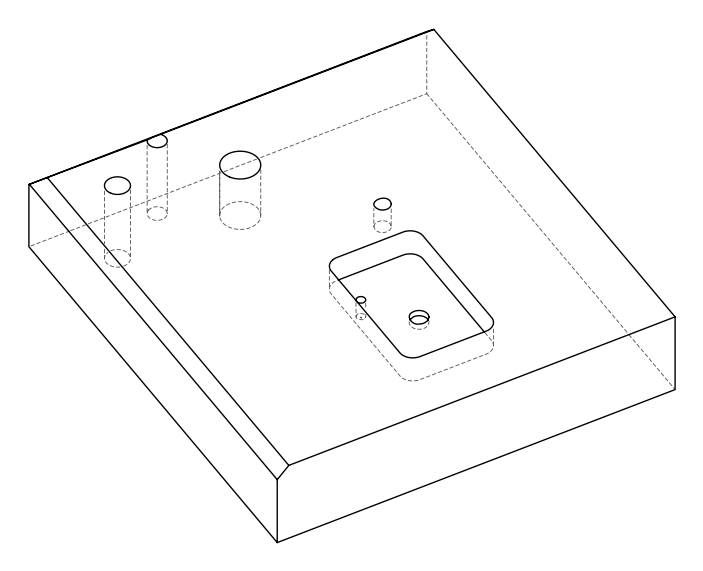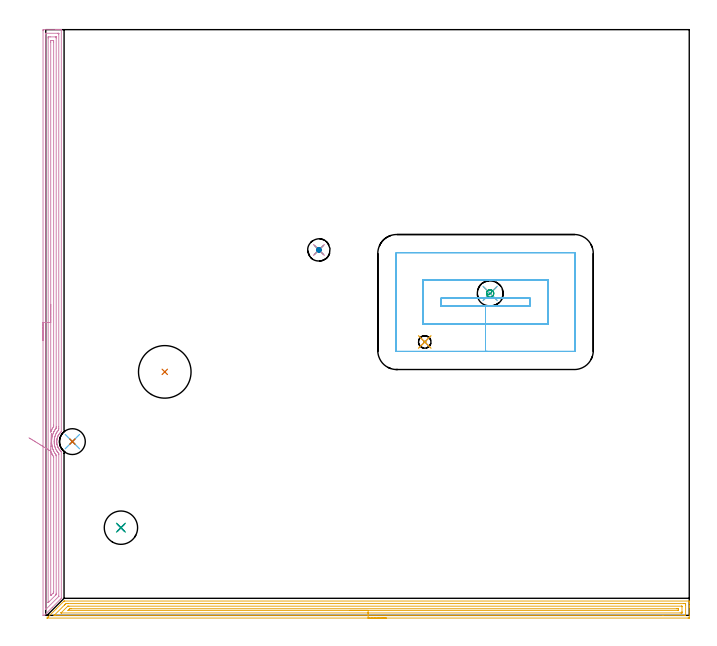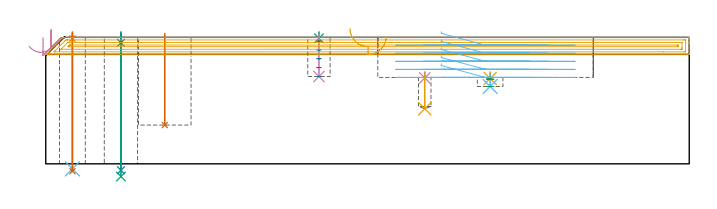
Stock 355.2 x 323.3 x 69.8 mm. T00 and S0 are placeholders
(PLAN: 18 operations, 11 tool changes, 31 min)
(1 SPOT_DRILL | STEP1HOLE | NXT0321_9005460120000 | 0.03 min | 1 mm3)
(2 SPOT_DRILL_1 | STEP1HOLE_1 | NXT0321_9005460120000 | 0.05 min | 183 mm3)
(3 SPOT_DRILL_2 | STEP1POCKET | NXT0321_9005460120000 | 0.03 min | 1 mm3)
(4 SPOT_DRILL_3 | STEP1POCKET_1 | NXT0321_9005460120000 | 0.03 min | 2370 mm3)
(5 SPOT_DRILL_4 | STEP1POCKET_2 | NXT0321_9005460120000 | 0.03 min | 2406 mm3)
(6 DRILL_THROUGH_HOLE_INTO_CENTER | STEP1HOLE | NXT0301_042 | 0.3 min | 2741 mm3)
(7 DRILL_TO_ENLARGE_THROUGH_HOLE | STEP1HOLE | NXT0301_105 | 0.31 min | 8367 mm3)
(8 DRILL_THROUGH_HOLE_INTO_CENTER_1 | STEP1HOLE_1 | NXT0301_083 | 0.3 min | 6690 mm3)
(9 DRILL_TO_ENLARGE_THROUGH_HOLE_1 | STEP1HOLE_1 | UGT0301_253 | 0.32 min | 11662 mm3)
(10 DRILL_BLIND_HOLE_INTO_CENTER | STEP1POCKET | NXT0301_083 | 0.1 min | 1987 mm3)
(11 DRILL_BLIND_HOLE_INTO_CENTER_1 | STEP1POCKET_1 | NXT0301_040 | 0.08 min | 631 mm3)
(12 DRILL_BLIND_HOLE_INTO_CENTER_2 | STEP1POCKET_2 | NXT0301_128 | 0.03 min | 529 mm3)
(13 INDEXABLE_INSERT_DRILL_BLIND_HOLE_FROM_SOLID | STEP1POCKET_3 | UGT0302_008 | 0.2 min | 31950 mm3)
(14 MILL_ROUGH_BLIND_HOLE_CONTOUR | STEP1POCKET | NXT0201_013 | Spiral | 0.22 min | 579 mm3)
(15 MILL_ROUGH_BLIND_HOLE_CONTOUR_1 | STEP1POCKET_2 | NXT0201_013 | Spiral | 0.17 min | 1294 mm3)
(16 AREA_MILL | FG_CHAMFER_SURFACE | UGT0205_001 | 10.52 min | 16469 mm3)
(17 AREA_MILL_1 | FG_CHAMFER_SURFACE_1 | UGT0205_001 | 11.39 min | 15388 mm3)
(18 MILL_RECTANGULAR_POCKET | POCKET_RECTANGULAR_STRAIGHT | UGT0201_136 | Follow Part, ap 5, ae 75% | 6.85 min | 187905 mm3)
(TOOL NXT0321_9005460120000 | NC Spot Drill, 142deg, 12mm, Carbide, Uncoated | D12 PA142 FL30 Z2)
(TOOL NXT0301_042 | Carbide Drill 7.1mm [860.1-0710-057A1-MM 2214] | D7.1 PA140 FL85 Z2)
(TOOL NXT0301_105 | Carbide Drill 14.25mm [860.1-1425-071A1-MM 2214] | D14.25 PA140 FL83 Z2)
(TOOL NXT0301_083 | Carbide Drill 11.2mm [860.1-1120-056A1-MM 2214] | D11.2 PA140 FL72 Z2)
(TOOL UGT0301_253 | Twist Drill 18.4 mm | D18.4 PA118 FL135 Z2)
(TOOL NXT0301_040 | Carbide Drill 6.9mm [860.1-0690-035A1-MM 2214] | D6.9 PA140 FL53 Z2)
(TOOL NXT0301_128 | Carbide Drill 12mm [861.1-1200-036A1-GP GC34] | D12 PA150 FL37.4 Z2)
(TOOL UGT0302_008 | Indexable Insert Drill 29mm | D29 PA180 FL50 Z2)
(TOOL NXT0201_013 | ENDMILL 10mm | D10 FL30 Z4)
(TOOL UGT0205_001 | Chamfer Mill 20 x 3 x 45 deg. | D20 FL50 Z2)
(TOOL UGT0201_136 | Carbide End Mill 20.0 | D20 FL30 Z4)
(OP 1 SPOT_DRILL)
G17 G21 G94 G90
T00 M6
G54
G17 G0 G90 X14.7 Y95.9 S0 M3
G43 Z79.8 H0
G94 G81 G98 Z69.185 F250. R72.8
G80
M5
M2
(OP 2 SPOT_DRILL_1)
G17 G21 G94 G90
T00 M6
G54
G17 G0 G90 X41.5 Y48.4 S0 M3
G43 Z79.8 H0
G94 G81 G98 Z66.8 F250. R72.8
G80
M5
M2
(OP 3 SPOT_DRILL_2)
G17 G21 G94 G90
T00 M6
G54
G17 G0 G90 X150.8 Y201.7 S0 M3
G43 Z79.8 H0
G94 G81 G98 Z69.271 F250. R72.8
G80
M5
M2
(OP 4 SPOT_DRILL_3)
G17 G21 G94 G90
T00 M6
G54
G17 G0 G90 X209.2 Y150.9 S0 M3
G43 Z79.8 H0
G94 G81 G98 Z47.403 F250. R50.7
G80
M5
M2
(OP 5 SPOT_DRILL_4)
G17 G21 G94 G90
T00 M6
G54
G17 G0 G90 X245.3 Y177.7 S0 M3
G43 Z79.8 H0
G94 G81 G98 Z47.093 F250. R50.7
G80
M5
M2
(OP 6 DRILL_THROUGH_HOLE_INTO_CENTER)
G17 G21 G94 G90
T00 M6
G54
G17 G0 G90 X14.7 Y95.9 S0 M3
G43 Z79.8 H1
G94 G73 G98 Z-2.792 F250. Q6.599 R71.8
G80
M5
M2
(OP 7 DRILL_TO_ENLARGE_THROUGH_HOLE)
G17 G21 G94 G90
T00 M6
G54
G17 G0 G90 X14.7 Y95.9 S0 M3
G43 Z79.8 H1
G94 G73 G98 Z-4.093 F250. Q12.316 R71.8
G80
M5
M2
(OP 8 DRILL_THROUGH_HOLE_INTO_CENTER_1)
G17 G21 G94 G90
T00 M6
G54
G17 G0 G90 X41.5 Y48.4 S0 M3
G43 Z79.8 H1
G94 G73 G98 Z-3.538 F250. Q10.477 R71.8
G80
M5
M2
(OP 9 DRILL_TO_ENLARGE_THROUGH_HOLE_1)
G17 G21 G94 G90
T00 M6
G54
G17 G0 G90 X41.5 Y48.4 S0 M3
G43 Z79.8 H0
G94 G73 G98 Z-7.028 F250. Q15.366 R71.8
G80
M5
M2
(OP 10 DRILL_BLIND_HOLE_INTO_CENTER)
G17 G21 G94 G90
T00 M6
G54
G17 G0 G90 X150.8 Y201.7 S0 M3
G43 Z79.8 H1
G94 G81 G98 Z48.2 F250. R71.8
G80
M5
M2
(OP 11 DRILL_BLIND_HOLE_INTO_CENTER_1)
G17 G21 G94 G90
T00 M6
G54
G17 G0 G90 X209.2 Y150.9 S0 M3
G43 Z79.8 H1
G94 G81 G98 Z30.4 F250. R49.7
G80
M5
M2
(OP 12 DRILL_BLIND_HOLE_INTO_CENTER_2)
G17 G21 G94 G90
T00 M6
G54
G17 G0 G90 X245.3 Y177.7 S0 M3
G43 Z79.8 H1
G94 G81 G98 Z42.7 F250. R49.7
G80
M5
M2
(OP 13 INDEXABLE_INSERT_DRILL_BLIND_HOLE_FROM_SOLID)
G17 G21 G94 G90
T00 M6
G54
G17 G0 G90 X65.7 Y134.4 S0 M3
G43 Z79.8 H0
G94 G81 G98 Z21.4 F250. R71.8
G80
M5
M2
(OP 14 MILL_ROUGH_BLIND_HOLE_CONTOUR)
G17 G21 G94 G90
T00 M6
G54
G17 G0 G90 X150.8 Y201.7 S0 M3
G43 Z79.8 H0
Z67.88
G94 G3 X151.375 Y202.275 R0.575 F250.
X150.8 Y202.85 R0.575
X149.65 Y201.7 R1.15
X150.8 Y202.85 R-1.15
X150.225 Y202.275 R0.575
X150.8 Y201.7 R0.575
G0 Z62.96
G3 X151.375 Y202.275 R0.575
X150.8 Y202.85 R0.575
X149.65 Y201.7 R1.15
X150.8 Y202.85 R-1.15
X150.225 Y202.275 R0.575
X150.8 Y201.7 R0.575
G0 Z58.04
G3 X151.375 Y202.275 R0.575
X150.8 Y202.85 R0.575
X149.65 Y201.7 R1.15
X150.8 Y202.85 R-1.15
X150.225 Y202.275 R0.575
X150.8 Y201.7 R0.575
G0 Z53.12
G3 X151.375 Y202.275 R0.575
X150.8 Y202.85 R0.575
X149.65 Y201.7 R1.15
X150.8 Y202.85 R-1.15
X150.225 Y202.275 R0.575
X150.8 Y201.7 R0.575
G0 Z48.2
G3 X151.375 Y202.275 R0.575
X150.8 Y202.85 R0.575
X149.65 Y201.7 R1.15
X150.8 Y202.85 R-1.15
X150.225 Y202.275 R0.575
X150.8 Y201.7 R0.575
G0 Z79.8
M5
M2
(OP 15 MILL_ROUGH_BLIND_HOLE_CONTOUR_1)
G17 G21 G94 G90
T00 M6
G54
G17 G0 G90 X245.3 Y177.7 S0 M3
G43 Z79.8 H0
Z46.7
G94 G3 X245.762 Y179.288 R0.861 F250.
X243.569 Y178.798 R1.588
X244.202 Y175.969 R2.05
X243.569 Y178.798 R-2.05
X243.885 Y177.384 R1.025
X245.3 Y177.7 R1.025
G0 Z42.7
G3 X245.762 Y179.288 R0.861
X243.569 Y178.798 R1.588
X244.202 Y175.969 R2.05
X243.569 Y178.798 R-2.05
X243.885 Y177.384 R1.025
X245.3 Y177.7 R1.025
G0 Z79.8
M5
M2
(OP 16 AREA_MILL)
G17 G21 G94 G90
T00 M6
G54
G17 G0 G90 X-1.5 Y151.65 S1061 M3
G43 Z79.8 H0
Z69.7
G94 G1 Y151.688 Z68.828 F250.
Y151.802 Z67.964
Y151.991 Z67.112
Y152.253 Z66.28
Y152.587 Z65.474
Y152.99 Z64.7
Y153.459 Z63.964
Y153.99 Z63.272
Y154.579 Z62.629
Y155.222 Z62.04
Y155.914 Z61.509
Y156.65 Z61.04
Y157.424 Z60.637
Y158.23 Z60.303
Y159.062 Z60.041
Y159.914 Z59.852
Y160.778 Z59.738
Y161.65 Z59.7
Y322.698
X-1.497 Y323. Z59.702
X-1.491 Y323.29 Z59.706
X-1.197 Y323.3 Z60.
X5.333 Z66.527
X5.912 Z67.109
X6.225 Z67.421
X6.804 Z68.
X7.116 Z68.311
X7.741 Z68.94
X8.185 Z69.385
X8.551 Y323.293 Z69.742
X8.597 Y323.29 Z69.788
X8.6 Y323.144 Z69.8
Y101.424
X8.595 Y101.38 Z69.792
X8.516 Y101.297 Z69.716
X8.32 Y101.117 Z69.519
X8.054 Y100.857 Z69.253
X7.878 Y100.658 Z69.078
X7.71 Y100.466 Z68.907
X7.326 Y99.963 Z68.526
X7.207 Y99.776 Z68.407
X7.064 Y99.552 Z68.263
X6.86 Y99.194 Z68.057
X6.824 Y99.13 Z68.021
X6.794 Y99.069 Z67.992
X6.601 Y98.625 Z67.8
X6.574 Y98.555 Z67.773
X6.48 Y98.302 Z67.675
X6.431 Y98.175 Z67.629
X6.344 Y97.889 Z67.544
X6.297 Y97.73 Z67.496
X6.225 Y97.416 Z67.424
X6.194 Y97.281 Z67.393
X6.144 Y96.963 Z67.339
X6.122 Y96.835 Z67.318
X6.094 Y96.577 Z67.291
X6.075 Y96.391 Z67.268
Y96.387
X6.06 Y96.163 Z67.258
X6.053 Y95.828 Z67.252
X6.057 Y95.722 Z67.257
X6.065 Y95.583 Z67.26
X6.067 Y95.513 Z67.266
X6.068 Y95.493 Z67.267
X6.1 Y95.179 Z67.294
X6.112 Y95.045 Z67.308
X6.179 Y94.599 Z67.377
X6.249 Y94.287 Z67.443
X6.267 Y94.202 Z67.463
X6.278 Y94.15 Z67.475
X6.367 Y93.84 Z67.562
X6.403 Y93.705 Z67.603
X6.447 Y93.584 Z67.647
X6.567 Y93.255 Z67.767
X6.699 Y92.948 Z67.896
X6.746 Y92.835 Z67.945
X6.756 Y92.811 Z67.956
X6.823 Y92.671 Z68.022
X6.918 Y92.502 Z68.116
X7.038 Y92.289 Z68.236
X7.269 Y91.917 Z68.467
X7.413 Y91.716 Z68.611
X7.483 Y91.617 Z68.682
X7.691 Y91.351 Z68.891
X7.709 Y91.328 Z68.908
X7.978 Y91.023 Z69.178
X8.072 Y90.929 Z69.272
X8.281 Y90.722 Z69.479
X8.453 Y90.564 Z69.648
X8.527 Y90.493 Z69.723
X8.597 Y90.42 Z69.789
X8.6 Y90.271 Z69.8
Y9.525
X8.596 Y9.405 Z69.789
X8.536 Y9.334 Z69.732
X8.008 Y8.807 Z69.206
X3.612 Y4.41 Z64.808
X-0.792 Y0.007 Z60.405
X-0.801 Y0. Z60.395
X-0.908 Z60.292
X-0.998 Z60.202
X-1.154 Z60.046
X-1.493 Y0.01 Z59.706
X-1.5 Y0.084 Z59.7
Y161.65
X-0.086 Z61.114
Y320.983
X-0.079 Y321.279 Z61.121
X-0.062 Y321.29 Z61.138
X-0.016 Y321.292 Z61.184
X0.49 Y321.299 Z61.69
X6.731 Z67.931
X7.116 Y321.293 Z68.316
X7.169 Y321.29 Z68.369
X7.179 Y321.283 Z68.379
X7.182 Y321.215 Z68.382
X7.184 Y321.122 Z68.384
X7.186 Y320.983 Z68.386
Y320.913
Y104.032
X7.182 Y103.209 Z68.382
X7.18 Y103.145 Z68.38
X7.116 Y102.37 Z68.316
X7.095 Y102.338 Z68.295
X7.079 Y102.317 Z68.279
X6.693 Y101.848 Z67.893
X6.366 Y101.424 Z67.566
X6.307 Y101.342 Z67.507
X6.225 Y101.216 Z67.425
X5.964 Y100.793 Z67.164
X5.814 Y100.532 Z67.014
X5.645 Y100.22 Z66.845
X5.383 Y99.64 Z66.583
X5.374 Y99.62 Z66.574
X5.368 Y99.605 Z66.568
X5.333 Y99.513 Z66.533
X5.133 Y98.948 Z66.333
X5.073 Y98.748 Z66.273
X4.937 Y98.252 Z66.137
X4.846 Y97.855 Z66.046
X4.786 Y97.51 Z65.986
X4.711 Y96.963 Z65.911
X4.684 Y96.721 Z65.884
X4.65 Y96.071 Z65.85
X4.646 Y95.867 Z65.846
X4.677 Y95.179 Z65.877
X4.685 Y95.057 Z65.885
X4.699 Y94.921 Z65.899
X4.786 Y94.287 Z65.986
X4.866 Y93.862 Z66.066
X4.974 Y93.394 Z66.174
X5.061 Y93.092 Z66.261
X5.207 Y92.628 Z66.407
X5.253 Y92.502 Z66.453
X5.333 Y92.293 Z66.533
X5.631 Y91.61 Z66.831
X5.983 Y90.959 Z67.183
X6.134 Y90.718 Z67.334
X6.225 Y90.581 Z67.425
X6.538 Y90.142 Z67.738
X6.786 Y89.825 Z67.986
X7.116 Y89.435 Z68.316
X7.172 Y89.367 Z68.372
X7.18 Y89.142 Z68.38
X7.184 Y89.003 Z68.384
X7.185 Y88.933 Z68.385
X7.186 Y88.863 Z68.386
X7.185 Y10.622 Z68.385
X7.184 Y10.52 Z68.384
X7.181 Y10.469 Z68.381
X7.179 Y10.447 Z68.379
X7.162 Y10.417 Z68.362
X7.141 Y10.392 Z68.341
X7.133 Y10.383 Z68.333
X-0.016 Y3.235 Z61.184
X-0.04 Y3.214 Z61.16
X-0.078 Y3.184 Z61.122
X-0.08 Y3.21 Z61.12
X-0.084 Y3.279 Z61.116
X-0.085 Y3.348 Z61.115
X-0.086 Y161.65 Z61.114
X1.329 Z62.529
Y318.675
X1.331 Y319.129 Z62.531
X1.333 Y319.238 Z62.533
X1.335 Y319.284 Z62.535
X1.425 Y319.29 Z62.625
X1.598 Y319.298 Z62.798
X1.767 Y319.299 Z62.967
X2.487 Y319.3 Z63.687
X5.333 Z66.533
X5.504 Y319.299 Z66.704
X5.618 Y319.298 Z66.818
X5.709 Y319.294 Z66.909
X5.764 Y319.29 Z66.964
X5.766 Y319.273 Z66.966
X5.768 Y319.129 Z66.968
X5.771 Y318.69 Z66.971
Y104.101
X5.77 Y103.664 Z66.97
X5.766 Y103.436 Z66.966
X5.764 Y103.383 Z66.964
X5.731 Y103.336 Z66.931
X5.64 Y103.209 Z66.84
X5.51 Y103.032 Z66.71
X5.333 Y102.786 Z66.533
X5.146 Y102.504 Z66.346
X5.027 Y102.317 Z66.227
X4.807 Y101.951 Z66.007
X4.51 Y101.424 Z65.71
X4.487 Y101.379 Z65.687
X4.442 Y101.285 Z65.642
X4.216 Y100.758 Z65.416
X4.122 Y100.532 Z65.322
X3.968 Y100.114 Z65.168
X3.804 Y99.64 Z65.004
X3.747 Y99.443 Z64.947
X3.557 Y98.748 Z64.757
X3.555 Y98.742 Z64.755
X3.55 Y98.719 Z64.75
X3.414 Y97.992 Z64.614
X3.393 Y97.855 Z64.593
X3.306 Y97.207 Z64.506
X3.28 Y96.963 Z64.48
X3.247 Y96.374 Z64.447
X3.235 Y96.071 Z64.435
X3.233 Y95.787 Z64.433
X3.244 Y95.485 Z64.444
X3.26 Y95.179 Z64.46
X3.316 Y94.521 Z64.516
X3.346 Y94.287 Z64.546
X3.395 Y93.923 Z64.595
X3.47 Y93.474 Z64.67
X3.486 Y93.394 Z64.686
X3.55 Y93.096 Z64.75
X3.704 Y92.502 Z64.904
X3.764 Y92.288 Z64.964
X3.992 Y91.61 Z65.192
X4.089 Y91.348 Z65.289
X4.283 Y90.876 Z65.483
X4.353 Y90.718 Z65.553
X4.442 Y90.526 Z65.642
X4.821 Y89.825 Z66.021
X5.011 Y89.505 Z66.211
X5.333 Y89.006 Z66.533
X5.383 Y88.933 Z66.583
X5.503 Y88.763 Z66.703
X5.706 Y88.486 Z66.906
X5.765 Y88.405 Z66.965
X5.766 Y88.38 Z66.966
X5.769 Y88.268 Z66.969
X5.771 Y88.041 Z66.971
Y12.201
X5.77 Y11.764 Z66.97
X5.766 Y11.536 Z66.966
X5.765 Y11.484 Z66.965
X5.728 Y11.44 Z66.928
X5.607 Y11.309 Z66.807
X5.471 Y11.171 Z66.671
X5.333 Y11.032 Z66.533
X1.904 Y7.603 Z63.104
X1.767 Y7.467 Z62.967
X1.455 Y7.16 Z62.655
X1.359 Y7.07 Z62.559
X1.335 Y7.049 Z62.535
X1.332 Y7.09 Z62.532
X1.33 Y7.14 Z62.53
X1.329 Y7.175 Z62.529
X1.328 Y7.287 Z62.528
X1.329 Y161.65 Z62.529
X2.743 Z63.943
Y316.452
X2.744 Y317.259 Z63.944
X2.746 Y317.285 Z63.946
X2.749 Y317.29 Z63.949
X2.756 Y317.294 Z63.956
X2.809 Y317.298 Z64.009
X2.915 Y317.299 Z64.115
X3.126 Y317.3 Z64.326
X3.55 Z64.75
X3.994 Y317.299 Z65.194
X4.193 Y317.298 Z65.393
X4.293 Y317.294 Z65.493
X4.341 Y317.29 Z65.541
X4.351 Y317.283 Z65.551
X4.357 Y316.452 Z65.557
Y104.993
X4.356 Y104.589 Z65.556
X4.354 Y104.388 Z65.554
X4.35 Y104.288 Z65.55
X4.345 Y104.245 Z65.545
X4.328 Y104.215 Z65.528
X4.258 Y104.101 Z65.458
X3.985 Y103.666 Z65.185
X3.703 Y103.209 Z64.903
X3.647 Y103.112 Z64.847
X3.55 Y102.936 Z64.75
X3.336 Y102.531 Z64.536
X3.233 Y102.317 Z64.433
X3.168 Y102.173 Z64.368
X3.058 Y101.917 Z64.258
X2.85 Y101.424 Z64.05
X2.795 Y101.288 Z63.995
X2.753 Y101.187 Z63.953
X2.746 Y101.337 Z63.946
X2.744 Y101.424 Z63.944
X2.743 Y101.653 Z63.943
Y102.232
Y161.65
Y162.522 Z63.981
Y163.387 Z64.095
Y164.238 Z64.283
Y165.07 Z64.546
Y165.876 Z64.88
Y166.65 Z65.282
Y167.386 Z65.751
Y168.078 Z66.282
Y168.721 Z66.872
Y169.31 Z67.515
Y169.842 Z68.207
Y170.31 Z68.943
Y170.713 Z69.717
Y171.047 Z70.523
Y171.309 Z71.355
Y171.498 Z72.206
Y171.612 Z73.071
Y171.65 Z73.943
G0 Z79.8
X-9.26 Y98.008
Z65.077
G1 X-8.754 Y97.697 Z64.438
X-8.202 Y97.358 Z63.853
X-7.609 Y96.993 Z63.328
X-6.979 Y96.606 Z62.864
X-6.318 Y96.2 Z62.467
X-5.629 Y95.776 Z62.14
X-4.918 Y95.339 Z61.883
X-4.192 Y94.893 Z61.701
X-3.454 Y94.439 Z61.594
X-2.711 Y93.983 Z61.562
X-1.969 Y93.527 Z61.607
X-1.233 Y93.074 Z61.727
X-0.509 Y92.629 Z61.922
X0.199 Y92.194 Z62.191
X0.883 Y91.774 Z62.531
X1.54 Y91.37 Z62.939
X2.164 Y90.987 Z63.414
X2.75 Y90.626 Z63.95
X2.751 Z63.951
X2.754 Y90.622 Z63.954
X3.087 Y89.825 Z64.287
X3.409 Y89.144 Z64.609
X3.473 Y89.011 Z64.673
X3.515 Y88.933 Z64.715
X3.55 Y88.869 Z64.75
X3.853 Y88.345 Z65.053
X4.038 Y88.041 Z65.238
X4.265 Y87.674 Z65.465
X4.35 Y87.532 Z65.55
X4.353 Y87.435 Z65.553
X4.357 Y87.233 Z65.557
Y13.178
X4.356 Y13.094 Z65.556
X4.35 Y12.69 Z65.55
X4.34 Y12.501 Z65.54
X4.244 Y12.399 Z65.444
X4.052 Y12.201 Z65.252
X3.043 Y11.192 Z64.243
X2.908 Y11.059 Z64.108
X2.773 Y10.931 Z63.973
X2.75 Y10.91 Z63.95
X2.747 Y11.003 Z63.947
X2.743 Y11.224 Z63.943
Y89.825
X2.748 Y90.577 Z63.948
X2.75 Y90.626 Z63.95
X2.78 Y91.495 Z64.018
X2.811 Y92.355 Z64.163
X2.84 Y93.199 Z64.381
X2.869 Y94.021 Z64.673
X2.897 Y94.814 Z65.034
X2.924 Y95.573 Z65.464
X2.949 Y96.292 Z65.958
X2.972 Y96.964 Z66.513
X2.994 Y97.586 Z67.125
X3.014 Y98.152 Z67.789
X3.032 Y98.658 Z68.499
X3.048 Y99.1 Z69.251
X3.061 Y99.476 Z70.038
X3.071 Y99.781 Z70.855
X3.08 Y100.014 Z71.696
X3.085 Y100.172 Z72.554
X3.088 Y100.256 Z73.422
Y100.263 Z74.295
G0 Z79.8
M5
M2
(OP 17 AREA_MILL_1)
G17 G21 G94 G90
T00 M6
G54
G17 G0 G90 X187.95 Y-1.5 S1061 M3
G43 Z79.8 H0
Z70.4
G94 G1 X187.912 Z69.528 F250.
X187.798 Z68.664
X187.609 Z67.812
X187.347 Z66.98
X187.013 Z66.174
X186.61 Z65.4
X186.142 Z64.664
X185.61 Z63.972
X185.021 Z63.329
X184.378 Z62.74
X183.686 Z62.208
X182.95 Z61.74
X182.176 Z61.337
X181.37 Z61.003
X180.538 Z60.741
X179.687 Z60.552
X178.822 Z60.438
X177.95 Z60.4
X0.765
X0.715 Y-1.496 Z60.402
X0.727 Y-1.472 Z60.426
X1.032 Y-1.165 Z60.73
X1.176 Y-1.023 Z60.875
X1.331 Y-0.868 Z61.03
X1.469 Y-0.729 Z61.167
X5.802 Y3.602 Z65.502
X9.827 Y7.627 Z69.526
X10.011 Y7.809 Z69.706
X10.105 Y7.897 Z69.789
X10.274 Y7.9 Z69.8
X355.016
X355.19 Y7.897 Z69.789
X355.197 Y7.765 Z69.657
X355.2 Y7.625 Z69.525
Y7.41 Z69.31
Y6.692 Z68.587
Y5.461 Z67.357
Y4.946 Z66.841
Y4.33 Z66.226
Y-1.165 Z60.732
X355.196 Y-1.426 Z60.471
X355.19 Y-1.492 Z60.405
X355.122 Y-1.499 Z60.399
X354.569 Y-1.5 Z60.4
X177.95
Y-0.086 Z61.814
X5.315
X4.908 Y-0.084 Z61.816
X4.693 Y-0.082 Z61.818
X4.591 Y-0.079 Z61.821
X4.635 Y-0.026 Z61.874
X4.709 Y0.053 Z61.953
X4.908 Y0.258 Z62.158
X10.373 Y5.723 Z67.623
X10.471 Y5.819 Z67.719
X10.82 Y6.159 Z68.059
X11.168 Y6.479 Z68.379
X11.384 Y6.481 Z68.381
X12.062 Y6.485 Z68.385
X12.274 Y6.486 Z68.386
X352.098
X352.781 Y6.484 Z68.384
X352.996 Y6.483 Z68.383
X353.138 Y6.479 Z68.379
X353.19 Y6.469 Z68.369
X353.193 Y6.439 Z68.339
X353.198 Y6.285 Z68.185
X353.2 Y5.819 Z67.719
Y5.41 Z67.31
X353.199 Y0.172 Z62.072
X353.195 Y0.035 Z61.935
X353.19 Y-0.069 Z61.831
X353.121 Y-0.079 Z61.821
X352.781 Y-0.083 Z61.817
X352.568 Y-0.085 Z61.815
X340.817 Y-0.086 Z61.814
X177.95
Y1.328 Z63.228
X8.613 Y1.329 Z63.229
X8.518 Y1.33 Z63.23
X8.485 Y1.332 Z63.232
X8.46 Y1.334 Z63.234
X8.469 Y1.358 Z63.258
X8.485 Y1.383 Z63.283
X8.52 Y1.42 Z63.32
X8.553 Y1.454 Z63.354
X12.062 Y4.963 Z66.863
X12.165 Y5.054 Z66.954
X12.255 Y5.064 Z66.964
X12.445 Y5.067 Z66.967
X12.829 Y5.071 Z66.971
X350.864
X350.992 Y5.069 Z66.969
X351.12 Y5.065 Z66.965
X351.19 Y5.061 Z66.961
X351.194 Y5.014 Z66.914
X351.197 Y4.946 Z66.846
X351.2 Y4.744 Z66.644
Y2.124 Z64.024
X351.194 Y1.454 Z63.354
X351.19 Y1.353 Z63.253
X351.188 Y1.335 Z63.235
X351.162 Y1.333 Z63.233
X351.119 Y1.33 Z63.23
X350.992 Y1.329 Z63.229
X350.226 Y1.328 Z63.228
X177.95
Y2.743 Z64.643
X12.53
X12.419 Y2.744 Z64.644
X12.376 Y2.745 Z64.645
X12.322 Y2.749 Z64.649
X12.347 Y2.786 Z64.686
X12.413 Y2.857 Z64.757
X12.749 Y3.2 Z65.1
X12.851 Y3.303 Z65.203
X12.957 Y3.406 Z65.306
X13.189 Y3.628 Z65.528
X13.227 Y3.65 Z65.55
X13.276 Y3.653 Z65.553
X13.384 Y3.656 Z65.556
X13.851 Y3.657 Z65.557
X14.277
X348.309 Y3.656 Z65.556
X348.738 Y3.654 Z65.554
X349.05 Y3.65 Z65.55
X349.19 Y3.628 Z65.528
X349.2 Y3.203 Z65.103
X349.19 Y2.766 Z64.666
X349.183 Y2.749 Z64.649
X349.141 Y2.747 Z64.647
X349.059 Y2.744 Z64.644
X348.934 Y2.743 Z64.643
X348.778
X177.95
X177.078 Z64.681
X176.214 Z64.795
X175.362 Z64.983
X174.53 Z65.246
X173.724 Z65.58
X172.95 Z65.982
X172.214 Z66.451
X171.522 Z66.982
X170.879 Z67.572
X170.29 Z68.215
X169.759 Z68.907
X169.29 Z69.643
X168.887 Z70.416
X168.553 Z71.222
X168.291 Z72.054
X168.102 Z72.906
X167.988 Z73.771
X167.95 Z74.643
G0 Z79.8
M5
M2
(OP 18 MILL_RECTANGULAR_POCKET)
G17 G21 G94 G90
T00 M6
G54
G17 G0 G90 X218.3 Y174.018 S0 M3
G43 Z79.902 H0
Z72.902
G94 G1 Y170.7 Z72.013 F250.
X242.75 Z65.461
X267.2 F500.
Y175.2
X218.3
Y170.7
X242.75
Y160.7
X277.2
Y185.2
X208.3
Y160.7
X242.75
Y145.7
X291.8
G3 X292.2 Y146.1 R0.4
G1 Y199.8
G3 X291.8 Y200.2 R0.4
G1 X193.7
G3 X193.3 Y199.8 R0.4
G1 Y146.1
G3 X193.7 Y145.7 R0.4
G1 X242.75
X243.75
G0 X218.3 Y174.018 Z68.461
G1 Y170.7 Z67.572 F250.
X242.75 Z61.021
X267.2 F500.
Y175.2
X218.3
Y170.7
X242.75
Y160.7
X277.2
Y185.2
X208.3
Y160.7
X242.75
Y145.7
X291.8
G3 X292.2 Y146.1 R0.4
G1 Y199.8
G3 X291.8 Y200.2 R0.4
G1 X193.7
G3 X193.3 Y199.8 R0.4
G1 Y146.1
G3 X193.7 Y145.7 R0.4
G1 X242.75
X243.75
G0 X218.3 Y174.018 Z64.021
G1 Y170.7 Z63.132 F250.
X242.75 Z56.581
X267.2 F500.
Y175.2
X218.3
Y170.7
X242.75
Y160.7
X277.2
Y185.2
X208.3
Y160.7
X242.75
Y145.7
X291.8
G3 X292.2 Y146.1 R0.4
G1 Y199.8
G3 X291.8 Y200.2 R0.4
G1 X193.7
G3 X193.3 Y199.8 R0.4
G1 Y146.1
G3 X193.7 Y145.7 R0.4
G1 X242.75
X243.75
G0 X218.3 Y174.018 Z59.581
G1 Y170.7 Z58.692 F250.
X242.75 Z52.14
X267.2 F500.
Y175.2
X218.3
Y170.7
X242.75
Y160.7
X277.2
Y185.2
X208.3
Y160.7
X242.75
Y145.7
X291.8
G3 X292.2 Y146.1 R0.4
G1 Y199.8
G3 X291.8 Y200.2 R0.4
G1 X193.7
G3 X193.3 Y199.8 R0.4
G1 Y146.1
G3 X193.7 Y145.7 R0.4
G1 X242.75
X243.75
G0 X218.3 Y174.018 Z55.14
G1 Y170.7 Z54.251 F250.
X242.75 Z47.7
X267.2 F500.
Y175.2
X218.3
Y170.7
X242.75
Y160.7
X277.2
Y185.2
X208.3
Y160.7
X242.75
Y145.7
X291.8
G3 X292.2 Y146.1 R0.4
G1 Y199.8
G3 X291.8 Y200.2 R0.4
G1 X193.7
G3 X193.3 Y199.8 R0.4
G1 Y146.1
G3 X193.7 Y145.7 R0.4
G1 X242.75
X243.75
G0 Z79.902
M5
M2
